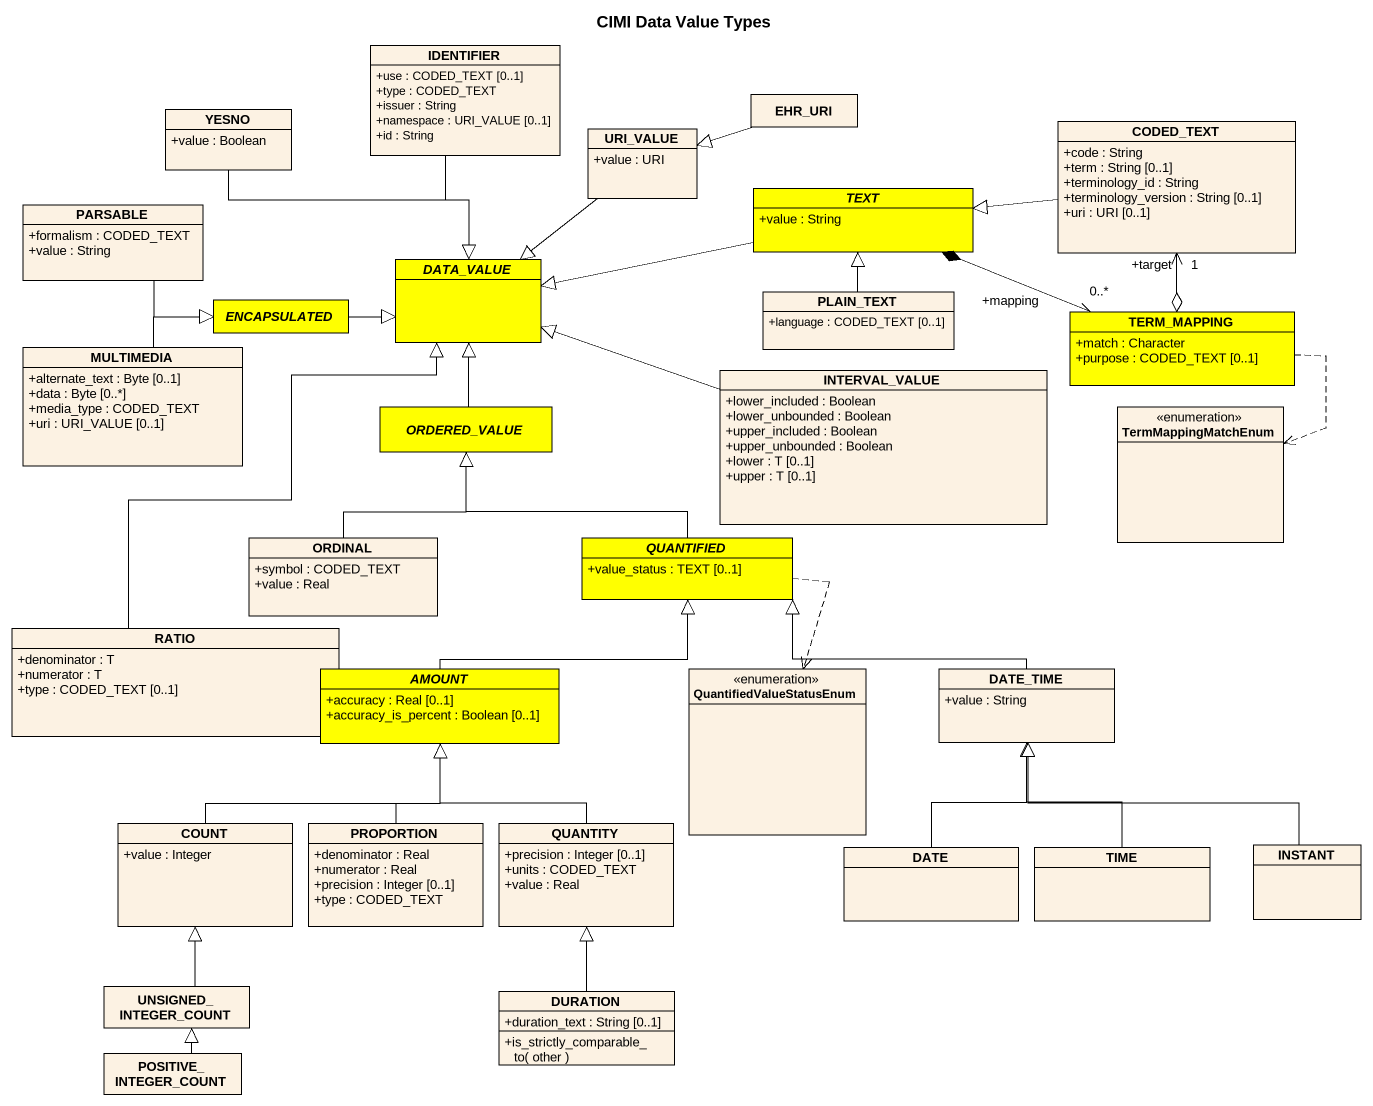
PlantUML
@startuml
title CIMI Data Value Types
hide circle
hide empty members
skinparam classAttributeIconSize 0
class IDENTIFIER {
  +use : CODED_TEXT [0..1]
  +type : CODED_TEXT
  +issuer : String
  +namespace : URI_VALUE [0..1]
  +id : String
}
class YESNO {
  +value : Boolean
}
class URI_VALUE {
  +value : URI
}
class EHR_URI
class CODED_TEXT {
  +code : String
  +term : String [0..1]
  +terminology_id : String
  +terminology_version : String [0..1]
  +uri : URI [0..1]
}
abstract class TEXT #FFFF00 {
  +value : String
}
class PARSABLE {
  +formalism : CODED_TEXT
  +value : String
}
abstract class ENCAPSULATED #FFFF00
abstract class DATA_VALUE #FFFF00
class PLAIN_TEXT {
  +language : CODED_TEXT [0..1]
}
class MULTIMEDIA {
  +alternate_text : Byte [0..1]
  +data : Byte [0..*]
  +media_type : CODED_TEXT
  +uri : URI_VALUE [0..1]
}
class TERM_MAPPING #FFFF00 {
  +match : Character
  +purpose : CODED_TEXT [0..1]
}
abstract class ORDERED_VALUE #FFFF00
class INTERVAL_VALUE {
  +lower_included : Boolean
  +lower_unbounded : Boolean
  +upper_included : Boolean
  +upper_unbounded : Boolean
  +lower : T [0..1]
  +upper : T [0..1]
}
enum TermMappingMatchEnum
class ORDINAL {
  +symbol : CODED_TEXT
  +value : Real
}
abstract class QUANTIFIED #FFFF00 {
  +value_status : TEXT [0..1]
}
class RATIO {
  +denominator : T
  +numerator : T
  +type : CODED_TEXT [0..1]
}
abstract class AMOUNT #FFFF00 {
  +accuracy : Real [0..1]
  +accuracy_is_percent : Boolean [0..1]
}
enum QuantifiedValueStatusEnum
class DATE_TIME {
  +value : String
}
class COUNT {
  +value : Integer
}
class PROPORTION {
  +denominator : Real
  +numerator : Real
  +precision : Integer [0..1]
  +type : CODED_TEXT
}
class QUANTITY {
  +precision : Integer [0..1]
  +units : CODED_TEXT
  +value : Real
}
class DATE
class TIME
class INSTANT
class UNSIGNED_INTEGER_COUNT
class DURATION {
  +duration_text : String [0..1]
  +is_strictly_comparable_to( other )
}
class POSITIVE_INTEGER_COUNT
IDENTIFIER --|> DATA_VALUE
YESNO --|> DATA_VALUE
URI_VALUE --|> DATA_VALUE
EHR_URI -left-|> URI_VALUE
CODED_TEXT -left-|> TEXT
TEXT -left-|> DATA_VALUE
PARSABLE -right-|> ENCAPSULATED
ENCAPSULATED -right-|> DATA_VALUE
PLAIN_TEXT -up-|> TEXT
MULTIMEDIA -up-|> ENCAPSULATED
TERM_MAPPING o-up-> "+target\n1" CODED_TEXT
TERM_MAPPING "+mapping\n0..*" <-left-* TEXT
TERM_MAPPING ..> TermMappingMatchEnum
ORDERED_VALUE -up-|> DATA_VALUE
INTERVAL_VALUE -left-|> DATA_VALUE
ORDINAL -up-|> ORDERED_VALUE
QUANTIFIED -up-|> ORDERED_VALUE
QUANTIFIED ..> QuantifiedValueStatusEnum
RATIO -up-|> DATA_VALUE
AMOUNT -right-|> QUANTIFIED
DATE_TIME -left-|> QUANTIFIED
COUNT -up-|> AMOUNT
PROPORTION -up-|> AMOUNT
QUANTITY -up-|> AMOUNT
DATE -up-|> DATE_TIME
TIME -up-|> DATE_TIME
INSTANT -up-|> DATE_TIME
UNSIGNED_INTEGER_COUNT -up-|> COUNT
DURATION -up-|> QUANTITY
POSITIVE_INTEGER_COUNT -up-|> UNSIGNED_INTEGER_COUNT
@enduml
